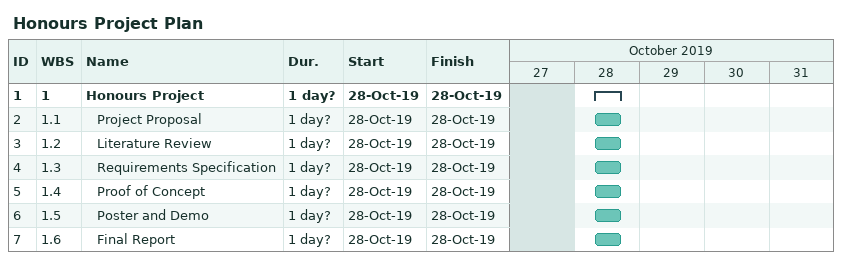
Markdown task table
Honours Project Plan

| ID | WBS | Task | Duration | Start | Finish |
|---|---|---|---|---|---|
| 1 | 1 | **Honours Project** | 1d? | 2019-10-28 | 2019-10-28 |
| 2 | 1.1 | Project Proposal | 1d? | 2019-10-28 | 2019-10-28 |
| 3 | 1.2 | Literature Review | 1d? | 2019-10-28 | 2019-10-28 |
| 4 | 1.3 | Requirements Specification | 1d? | 2019-10-28 | 2019-10-28 |
| 5 | 1.4 | Proof of Concept | 1d? | 2019-10-28 | 2019-10-28 |
| 6 | 1.5 | Poster and Demo | 1d? | 2019-10-28 | 2019-10-28 |
| 7 | 1.6 | Final Report | 1d? | 2019-10-28 | 2019-10-28 |
